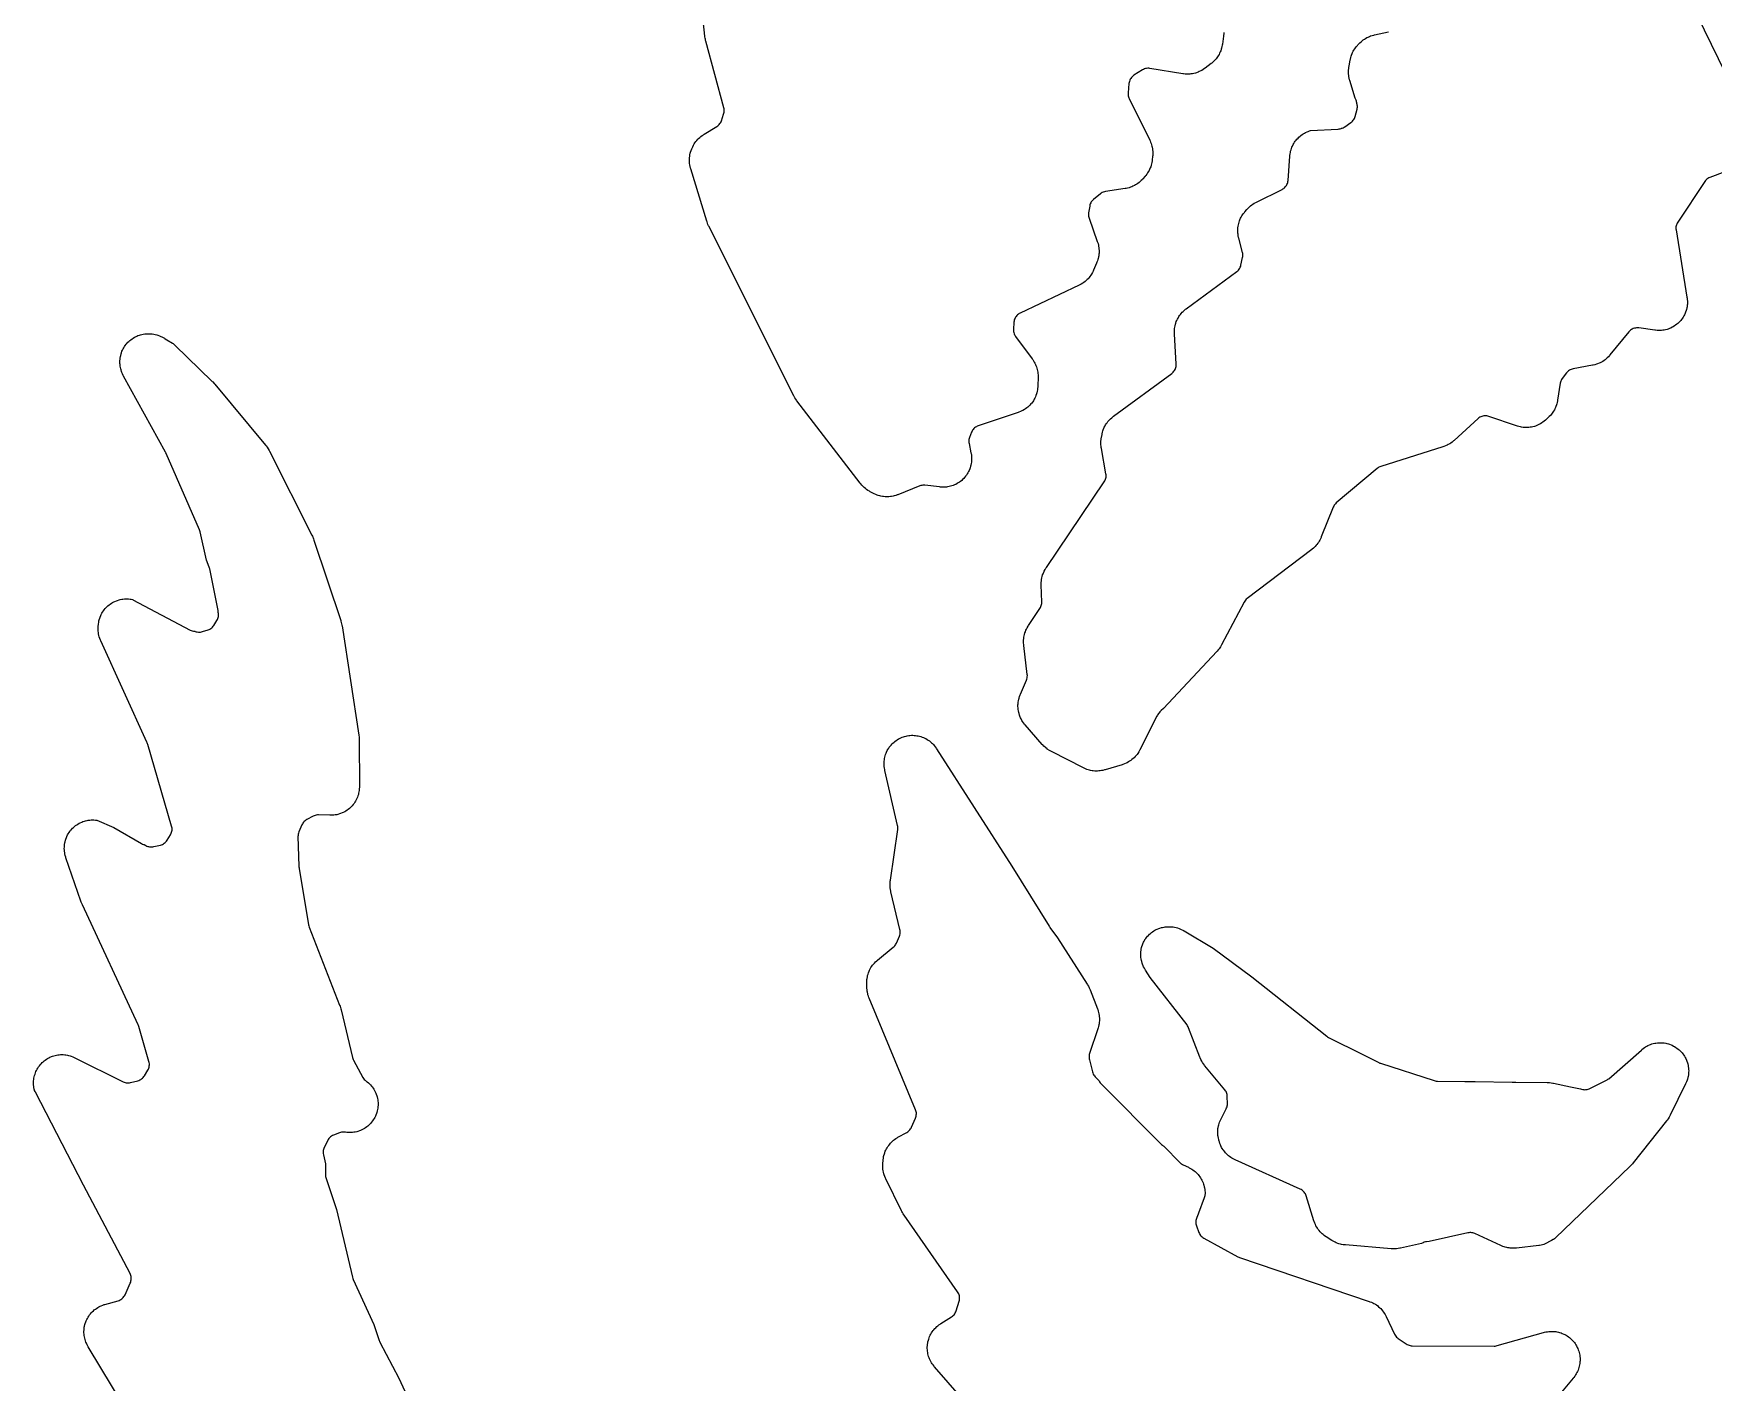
# Model space of a CAD drawing. Header units: millimetres. Extents: x 13 to 182, y 21 to 298.
# Drawn here: x 23.72 to 70.4, y 132.48 to 169.95 of the extents above; entities that cross this region are included whole.
import ezdxf

# ---------------------------------------------------------------- set-up
doc = ezdxf.new("R2010")
doc.units = ezdxf.units.MM
doc.layers.add('CUT', color=7, linetype='CONTINUOUS')

msp = doc.modelspace()

# ---------------------------------------------------------------- linework, layer by layer
at = {"layer": 'CUT'}
for points in [[(56.7903, 169.9799), (56.7885, 169.9382), (56.7848, 169.8967), (56.7824, 169.876), (56.7516, 169.6501), (56.7481, 169.6285), (56.7401, 169.5854), (56.73, 169.5427), (56.7208, 169.5111), (56.7066, 169.4696), (56.6944, 169.4391), (56.6762, 169.3992), (56.6611, 169.37), (56.6391, 169.3321), (56.6213, 169.3045), (56.5957, 169.2689), (56.5752, 169.2431), (56.5462, 169.2102), (56.5234, 169.1866), (56.4914, 169.1566), (56.4579, 169.1282), (56.4409, 169.1144), (56.2776, 168.989), (56.259, 168.9755), (56.2213, 168.9495), (56.1823, 168.9254), (56.1522, 168.9089), (56.1109, 168.8889), (56.0793, 168.8755), (56.0362, 168.8598), (56.0033, 168.8497), (55.9588, 168.8385), (55.9252, 168.8318), (55.8798, 168.8252), (55.8456, 168.822), (55.7997, 168.82), (55.7654, 168.8203), (55.7196, 168.823), (55.6741, 168.828), (55.6513, 168.8311), (54.7406, 168.9789), (54.7098, 168.9823), (54.6788, 168.9825), (54.648, 168.9795), (54.6177, 168.9733), (54.5882, 168.9641), (54.5598, 168.9518), (54.5328, 168.9367), (54.295, 168.7872), (54.2698, 168.7695), (54.2465, 168.7492), (54.2255, 168.7267), (54.2068, 168.7022), (54.1908, 168.6759), (54.1776, 168.648), (54.1673, 168.619), (54.16, 168.589), (54.1558, 168.5585), (54.1339, 168.2987), (54.1328, 168.2716), (54.1342, 168.2445), (54.138, 168.2176), (54.1443, 168.1912), (54.1529, 168.1655), (54.1638, 168.1406), (54.7333, 166.988), (54.7422, 166.9688), (54.7591, 166.93), (54.7742, 166.8904), (54.7841, 166.8603), (54.7955, 166.8195), (54.8025, 166.7886), (54.8099, 166.7469), (54.814, 166.7155), (54.8175, 166.6733), (54.8186, 166.6416), (54.8181, 166.5992), (54.8156, 166.557), (54.8139, 166.5359), (54.8034, 166.4374), (54.8004, 166.4148), (54.7933, 166.3698), (54.784, 166.3253), (54.7753, 166.2923), (54.7614, 166.2489), (54.7494, 166.2169), (54.7313, 166.1751), (54.7161, 166.1446), (54.6939, 166.1048), (54.6757, 166.0759), (54.6495, 166.0387), (54.6215, 166.0028), (54.607, 165.9852), (54.5462, 165.915), (54.531, 165.8983), (54.4997, 165.8657), (54.4669, 165.8346), (54.4411, 165.8126), (54.4053, 165.785), (54.3774, 165.7658), (54.339, 165.7419), (54.3093, 165.7255), (54.2687, 165.7057), (54.2376, 165.6923), (54.1952, 165.6766), (54.1629, 165.6665), (54.1191, 165.6551), (54.0748, 165.646), (54.0526, 165.642), (53.5058, 165.5575), (53.4748, 165.551), (53.4448, 165.5413), (53.4158, 165.5285), (53.3884, 165.5128), (53.3629, 165.4942), (53.1725, 165.3401), (53.1494, 165.3194), (53.1286, 165.2964), (53.1103, 165.2714), (53.0947, 165.2447), (53.0819, 165.2164), (53.0721, 165.1871), (53.0654, 165.1568), (53.0334, 164.9673), (53.0299, 164.9368), (53.0294, 164.9061), (53.0321, 164.8756), (53.038, 164.8455), (53.0468, 164.8161), (53.2777, 164.172), (53.2844, 164.1519), (53.2968, 164.1115), (53.3073, 164.0705), (53.3137, 164.0394), (53.3202, 163.9976), (53.3237, 163.9661), (53.3263, 163.9239), (53.3268, 163.8922), (53.3254, 163.8499), (53.3229, 163.8183), (53.3176, 163.7763), (53.3121, 163.745), (53.3029, 163.7037), (53.2945, 163.6732), (53.2814, 163.6329), (53.2664, 163.5934), (53.2585, 163.5737), (53.1709, 163.3715), (53.1612, 163.3505), (53.1406, 163.3091), (53.118, 163.2687), (53.0995, 163.2393), (53.0728, 163.2015), (53.0513, 163.1742), (53.0209, 163.1393), (52.9968, 163.1144), (52.9629, 163.0828), (52.9363, 163.0605), (52.8994, 163.0326), (52.8707, 163.0131), (52.8311, 162.9891), (52.7903, 162.9672), (52.7696, 162.9568), (51.1339, 162.1839), (51.1082, 162.1702), (51.084, 162.1541), (51.0614, 162.1357), (51.0408, 162.1152), (51.0222, 162.0928), (51.0058, 162.0687), (50.9919, 162.0432), (50.9806, 162.0164), (50.9718, 161.9887), (50.9658, 161.9602), (50.9626, 161.9313), (50.9501, 161.7293), (50.9497, 161.6993), (50.9523, 161.6694), (50.958, 161.6399), (50.9665, 161.6111), (50.9779, 161.5832), (50.992, 161.5567), (51.0087, 161.5317), (51.4691, 160.9125), (51.4815, 160.895), (51.5053, 160.8594), (51.5275, 160.8227), (51.5428, 160.7945), (51.5614, 160.7559), (51.5739, 160.7263), (51.5888, 160.6861), (51.5984, 160.6555), (51.6094, 160.6141), (51.6161, 160.5827), (51.623, 160.5404), (51.6267, 160.5085), (51.6296, 160.4658), (51.6305, 160.423), (51.6304, 160.4015), (51.6237, 160.161), (51.6225, 160.1382), (51.6189, 160.0926), (51.613, 160.0473), (51.6069, 160.0136), (51.5964, 159.9691), (51.5869, 159.9362), (51.572, 159.893), (51.5591, 159.8612), (51.5399, 159.8197), (51.5239, 159.7894), (51.5006, 159.7501), (51.4816, 159.7216), (51.4544, 159.6848), (51.4326, 159.6584), (51.4018, 159.6246), (51.3774, 159.6005), (51.3434, 159.57), (51.3167, 159.5485), (51.2797, 159.5216), (51.251, 159.503), (51.2114, 159.48), (51.181, 159.4643), (51.1393, 159.4455), (51.0968, 159.4288), (51.0753, 159.421), (49.9698, 159.051), (49.9426, 159.0404), (49.9166, 159.0272), (49.8919, 159.0116), (49.8689, 158.9936), (49.8478, 158.9734), (49.8287, 158.9513), (49.8119, 158.9275), (49.7974, 158.9021), (49.7855, 158.8755), (49.728, 158.7281), (49.7189, 158.7007), (49.7124, 158.6726), (49.7086, 158.6439), (49.7076, 158.615), (49.7094, 158.5862), (49.7139, 158.5577), (49.7665, 158.3065), (49.7705, 158.2845), (49.7775, 158.2402), (49.7823, 158.1957), (49.7842, 158.1621), (49.7845, 158.1173), (49.783, 158.0838), (49.7789, 158.0391), (49.7741, 158.0059), (49.7656, 157.9619), (49.7575, 157.9293), (49.7446, 157.8864), (49.7333, 157.8547), (49.7162, 157.8133), (49.7019, 157.783), (49.6807, 157.7434), (49.6634, 157.7147), (49.6384, 157.6774), (49.6184, 157.6505), (49.5898, 157.616), (49.5672, 157.5912), (49.5353, 157.5597), (49.5103, 157.5373), (49.4755, 157.509), (49.4484, 157.4892), (49.4109, 157.4646), (49.3819, 157.4476), (49.3422, 157.4269), (49.3117, 157.4128), (49.2701, 157.3961), (49.2384, 157.3852), (49.1953, 157.3727), (49.1626, 157.365), (49.1186, 157.3569), (49.0853, 157.3524), (49.0406, 157.3487), (49.007, 157.3476), (48.9622, 157.3484), (48.9175, 157.3514), (48.8952, 157.3534), (48.4897, 157.4009), (48.4599, 157.4029), (48.4301, 157.4019), (48.4005, 157.398), (48.3714, 157.3911), (48.3432, 157.3814), (47.7386, 157.1389), (47.7184, 157.1313), (47.6776, 157.1172), (47.6362, 157.1051), (47.6048, 157.0975), (47.5624, 157.0893), (47.5304, 157.0848), (47.4875, 157.0807), (47.4552, 157.0792), (47.412, 157.0793), (47.3798, 157.081), (47.3368, 157.0852), (47.3048, 157.0899), (47.2625, 157.0982), (47.2311, 157.106), (47.1898, 157.1183), (47.1593, 157.129), (47.1193, 157.1453), (47.0802, 157.1634), (47.0608, 157.173), (46.9667, 157.2222), (46.9454, 157.2341), (46.9034, 157.2591), (46.8628, 157.2863), (46.8336, 157.3083), (46.7962, 157.3397), (46.7695, 157.3648), (46.7357, 157.4001), (46.7039, 157.4371), (46.6885, 157.4561), (44.9334, 159.7447), (44.9209, 159.7619), (44.8966, 159.7968), (44.874, 159.833), (44.8531, 159.8701), (44.8431, 159.8889), (42.4842, 164.5932), (42.4761, 164.6102), (42.4606, 164.6445), (42.4466, 164.6794), (42.4341, 164.7148), (42.4282, 164.7327), (41.9819, 166.1884), (41.9756, 166.2108), (41.9643, 166.2558), (41.9554, 166.3013), (41.9504, 166.3357), (41.9462, 166.382), (41.9448, 166.4167), (41.9454, 166.4631), (41.9476, 166.4978), (41.953, 166.5439), (41.9587, 166.5782), (41.9688, 166.6235), (41.9781, 166.6571), (41.9928, 166.7011), (42.0097, 166.7443), (42.0187, 166.7657), (42.0275, 166.785), (42.0373, 166.8053), (42.0579, 166.8454), (42.0805, 166.8844), (42.0988, 166.9127), (42.1252, 166.9492), (42.1463, 166.9756), (42.1762, 167.0093), (42.1999, 167.0334), (42.233, 167.0639), (42.2589, 167.0855), (42.2949, 167.1126), (42.3322, 167.1378), (42.3512, 167.15), (42.7057, 167.3647), (42.7307, 167.3817), (42.754, 167.4011), (42.7751, 167.4227), (42.794, 167.4464), (42.8104, 167.4718), (42.8241, 167.4988), (42.835, 167.527), (42.8953, 167.709), (42.9031, 167.7371), (42.9081, 167.7658), (42.9103, 167.7949), (42.9097, 167.8241), (42.9063, 167.853), (42.9001, 167.8815), (42.3989, 169.7353), (42.3946, 169.7526), (42.3867, 169.7872), (42.3802, 169.8222), (42.375, 169.8573), (42.3728, 169.875), (41.9281, 174.0541)], [(69.5529, 171.2538), (70.9182, 168.4572)], [(70.7106, 166.1073), (70.2978, 165.9515), (70.2692, 165.939), (70.2421, 165.9236), (70.2167, 165.9055), (70.1934, 165.8848), (70.1723, 165.8618), (70.1537, 165.8368), (69.4034, 164.7067), (69.389, 164.6826), (69.3769, 164.6574), (69.3673, 164.6311), (69.3601, 164.604), (69.3555, 164.5763), (69.3534, 164.5484), (69.354, 164.5204), (69.3572, 164.4925), (69.6615, 162.6232), (69.6646, 162.6013), (69.6695, 162.5573), (69.6723, 162.5131), (69.6728, 162.4799), (69.6712, 162.4357), (69.6684, 162.4026), (69.6625, 162.3587), (69.6564, 162.3261), (69.6462, 162.283), (69.637, 162.2512), (69.6226, 162.2093), (69.6103, 162.1785), (69.5919, 162.1382), (69.5766, 162.1088), (69.5543, 162.0705), (69.5362, 162.0427), (69.5102, 162.0069), (69.4895, 161.981), (69.4601, 161.9478), (69.4369, 161.9241), (69.4045, 161.894), (69.3791, 161.8727), (69.3438, 161.8459), (69.3164, 161.8272), (69.2787, 161.804), (69.2496, 161.7881), (69.2098, 161.7687), (69.1792, 161.7557), (69.1377, 161.7404), (69.1061, 161.7304), (69.0632, 161.7192), (69.0307, 161.7124), (68.987, 161.7055), (68.954, 161.702), (68.9098, 161.6994), (68.8767, 161.6991), (68.8324, 161.7009), (68.7883, 161.7048), (68.7663, 161.7073), (68.3211, 161.7694), (68.2905, 161.7721), (68.2598, 161.7716), (68.2294, 161.768), (68.1994, 161.7614), (68.1703, 161.7517), (68.1423, 161.739), (68.1158, 161.7236), (68.091, 161.7055), (68.0682, 161.6851), (68.0475, 161.6623), (67.5221, 161.0206), (67.5073, 161.0034), (67.4769, 160.9699), (67.4449, 160.938), (67.4197, 160.9152), (67.3846, 160.8867), (67.3573, 160.8666), (67.3195, 160.8417), (67.2903, 160.8245), (67.2502, 160.8035), (67.2194, 160.7893), (67.1774, 160.7725), (67.1454, 160.7614), (67.1019, 160.7489), (67.0579, 160.7385), (67.0357, 160.7339), (66.4972, 160.6357), (66.4698, 160.6294), (66.4431, 160.6205), (66.4174, 160.6092), (66.3929, 160.5955), (66.3697, 160.5796), (66.3481, 160.5616), (66.3283, 160.5417), (66.3105, 160.52), (66.1953, 160.3655), (66.179, 160.3413), (66.1651, 160.3156), (66.1538, 160.2887), (66.1452, 160.2609), (66.1393, 160.2323), (66.0668, 159.7665), (66.0631, 159.7457), (66.0546, 159.7042), (66.0442, 159.6632), (66.0349, 159.6329), (66.0207, 159.5931), (66.0087, 159.5637), (65.9908, 159.5254), (65.976, 159.4973), (65.9546, 159.4608), (65.9373, 159.4343), (65.9126, 159.4), (65.8928, 159.3752), (65.865, 159.3433), (65.8356, 159.3128), (65.8206, 159.2979), (65.7443, 159.2258), (65.7278, 159.2108), (65.6939, 159.1818), (65.6586, 159.1546), (65.6313, 159.1354), (65.5935, 159.1118), (65.5643, 159.0955), (65.5244, 159.0757), (65.4937, 159.0623), (65.452, 159.0466), (65.4202, 159.0363), (65.3772, 159.0248), (65.3445, 159.0177), (65.3005, 159.0105), (65.2673, 159.0067), (65.2228, 159.0039), (65.1894, 159.0034), (65.1448, 159.005), (65.1116, 159.0078), (65.0674, 159.0138), (65.0345, 159.0199), (64.9912, 159.0303), (64.9484, 159.0427), (64.9271, 159.0495), (64.1583, 159.3153), (64.1302, 159.3235), (64.1015, 159.3289), (64.0724, 159.3315), (64.0431, 159.3313), (64.0141, 159.3282), (63.9854, 159.3223), (63.9575, 159.3136), (63.9306, 159.3023), (63.9048, 159.2884), (63.8806, 159.272), (63.8581, 159.2534), (63.1953, 158.649), (63.1768, 158.633), (63.139, 158.6021), (63.0995, 158.5733), (63.0688, 158.5533), (63.0264, 158.529), (62.9937, 158.5125), (62.949, 158.4928), (62.9032, 158.4757), (62.8801, 158.4677), (61.1582, 157.9265), (61.1303, 157.9162), (61.1035, 157.9032), (61.0782, 157.8876), (61.0546, 157.8695), (59.9176, 156.9098), (59.8962, 156.8898), (59.8768, 156.8679), (59.8597, 156.8441), (59.8449, 156.8188), (59.8327, 156.7922), (59.5013, 155.9656), (59.4933, 155.947), (59.4766, 155.9101), (59.4582, 155.8741), (59.4432, 155.8477), (59.4217, 155.8134), (59.4044, 155.7885), (59.3799, 155.7563), (59.3604, 155.733), (59.3331, 155.7032), (59.3116, 155.6817), (59.2817, 155.6545), (59.2506, 155.6286), (59.2348, 155.616), (57.4428, 154.2552), (57.4179, 154.2341), (57.3955, 154.2104), (57.3758, 154.1844), (57.359, 154.1564), (56.7307, 152.9675), (56.721, 152.95), (56.7007, 152.9155), (56.6789, 152.8818), (56.6614, 152.8574), (56.6367, 152.8258), (56.6106, 152.7954), (56.5972, 152.7805), (55.1189, 151.2048), (55.0522, 151.1438), (55.033, 151.1246), (55.0156, 151.1037), (55.0001, 151.0813), (54.9958, 151.0735), (54.9808, 151.0575), (54.9622, 151.0357), (54.9458, 151.0123), (54.9317, 150.9873), (54.4611, 150.0539), (54.4502, 150.0337), (54.4276, 149.9941), (54.403, 149.9555), (54.3832, 149.9277), (54.3548, 149.8919), (54.3322, 149.8662), (54.3003, 149.8334), (54.2752, 149.8101), (54.2402, 149.7808), (54.2129, 149.7602), (54.1751, 149.7345), (54.1458, 149.7168), (54.1056, 149.6951), (54.0746, 149.6804), (54.0324, 149.6629), (53.9894, 149.6476), (53.9677, 149.6405), (53.4944, 149.4988), (53.4737, 149.4931), (53.4322, 149.4828), (53.3902, 149.4745), (53.3585, 149.4698), (53.3159, 149.4655), (53.2838, 149.4638), (53.241, 149.4635), (53.209, 149.4649), (53.1663, 149.4687), (53.1345, 149.4731), (53.0925, 149.481), (53.0612, 149.4884), (53.0201, 149.5002), (52.9897, 149.5106), (52.9499, 149.5263), (52.9109, 149.5438), (52.8916, 149.5531), (52.0029, 150.0052), (51.9839, 150.0155), (51.9495, 150.0351), (51.888, 150.0755), (51.8835, 150.0787), (51.8495, 150.1052), (51.825, 150.1263), (51.7937, 150.156), (51.7638, 150.1872), (51.7492, 150.2031), (51.2725, 150.7508), (51.2578, 150.7686), (51.2295, 150.8047), (51.203, 150.8422), (51.1847, 150.8713), (51.1622, 150.9114), (51.1469, 150.9422), (51.1286, 150.9844), (51.1165, 151.0166), (51.1026, 151.0604), (51.0938, 151.0937), (51.0845, 151.1387), (51.0792, 151.1727), (51.0744, 151.2184), (51.0726, 151.2527), (51.0726, 151.2987), (51.0743, 151.333), (51.0789, 151.3788), (51.0842, 151.4128), (51.0934, 151.4578), (51.1021, 151.4911), (51.1159, 151.5349), (51.1319, 151.5779), (51.1405, 151.5993), (51.3092, 151.9901), (51.3202, 152.0197), (51.328, 152.0503), (51.3326, 152.0816), (51.3338, 152.1132), (51.3317, 152.1447), (51.2348, 152.9518), (51.2327, 152.9745), (51.2296, 153.0198), (51.2287, 153.0653), (51.2298, 153.0993), (51.2336, 153.1447), (51.2381, 153.1784), (51.2464, 153.2231), (51.2544, 153.2563), (51.2671, 153.2999), (51.2784, 153.3321), (51.2955, 153.3742), (51.3099, 153.4051), (51.3312, 153.4453), (51.3545, 153.4843), (51.3666, 153.5035), (51.6831, 153.9777), (51.6988, 154.0042), (51.7118, 154.0321), (51.7218, 154.0613), (51.7288, 154.0913), (51.7327, 154.1218), (51.7334, 154.1526), (51.72, 154.6332), (51.72, 154.6566), (51.7211, 154.7032), (51.7246, 154.7497), (51.7291, 154.7844), (51.7374, 154.8303), (51.7454, 154.8643), (51.7585, 154.9091), (51.77, 154.9421), (51.7876, 154.9853), (51.8024, 155.017), (51.8244, 155.0581), (51.8485, 155.098), (51.8611, 155.1177), (53.4693, 157.4958), (53.4843, 157.5204), (53.4969, 157.5464), (53.5069, 157.5734), (53.5142, 157.6013), (53.5189, 157.6298), (53.5208, 157.6585), (53.5199, 157.6874), (53.5162, 157.716), (53.3909, 158.4262), (53.3878, 158.4462), (53.3826, 158.4863), (53.3792, 158.5267), (53.378, 158.557), (53.3782, 158.5975), (53.3797, 158.6278), (53.3836, 158.6681), (53.3892, 158.7081), (53.3925, 158.7281), (53.4081, 158.8113), (53.4125, 158.832), (53.4222, 158.8731), (53.4339, 158.9138), (53.4441, 158.9438), (53.4595, 158.9832), (53.4724, 159.0121), (53.4915, 159.0498), (53.5071, 159.0774), (53.5296, 159.1132), (53.5477, 159.1392), (53.5735, 159.1728), (53.594, 159.1969), (53.6228, 159.2279), (53.6454, 159.25), (53.677, 159.2782), (53.7099, 159.3047), (53.7267, 159.3177), (55.3448, 160.5053), (55.3679, 160.5241), (55.389, 160.5451), (55.4079, 160.568), (55.4245, 160.5928), (55.4385, 160.619), (55.4499, 160.6465), (55.4585, 160.6751), (55.4642, 160.7043), (55.467, 160.7339), (55.4668, 160.7637), (55.4202, 161.6065), (55.4196, 161.6288), (55.4193, 161.6734), (55.4213, 161.7179), (55.4244, 161.7511), (55.4307, 161.7952), (55.4371, 161.828), (55.4478, 161.8713), (55.4574, 161.9032), (55.4723, 161.9452), (55.485, 161.9761), (55.504, 162.0164), (55.5197, 162.0459), (55.5426, 162.0841), (55.5612, 162.1119), (55.5877, 162.1477), (55.6089, 162.1735), (55.6389, 162.2065), (55.6626, 162.23), (55.6957, 162.2599), (55.7302, 162.288), (55.7478, 162.3017), (57.1545, 163.3382), (57.1783, 163.3577), (57.2, 163.3795), (57.2193, 163.4034), (57.2361, 163.4292), (57.2501, 163.4565), (57.2613, 163.4852), (57.2695, 163.5148), (57.3158, 163.7241), (57.3207, 163.7522), (57.3228, 163.7805), (57.3223, 163.809), (57.319, 163.8372), (57.3131, 163.8651), (57.2084, 164.2648), (57.2034, 164.286), (57.1945, 164.3285), (57.1876, 164.3714), (57.1839, 164.4038), (57.1812, 164.4471), (57.1807, 164.4797), (57.1822, 164.5231), (57.1849, 164.5556), (57.1905, 164.5987), (57.1963, 164.6307), (57.2061, 164.6731), (57.2149, 164.7044), (57.2288, 164.7456), (57.2406, 164.7759), (57.2583, 164.8156), (57.273, 164.8447), (57.2945, 164.8825), (57.312, 164.91), (57.337, 164.9455), (57.3637, 164.9798), (57.3775, 164.9966), (57.4326, 165.0607), (57.4478, 165.0775), (57.479, 165.1103), (57.5118, 165.1414), (57.5375, 165.1635), (57.5732, 165.1912), (57.601, 165.2106), (57.6394, 165.2346), (57.6789, 165.2566), (57.6989, 165.2672), (58.4105, 165.6181), (58.4353, 165.6318), (58.4586, 165.6477), (58.4804, 165.6658), (58.5004, 165.6859), (58.5183, 165.7078), (58.5342, 165.7312), (58.5477, 165.7561), (58.5588, 165.7821), (58.5675, 165.809), (58.5736, 165.8367), (58.577, 165.8648), (58.6275, 166.5403), (58.6296, 166.5619), (58.635, 166.6051), (58.6424, 166.648), (58.6495, 166.6798), (58.661, 166.7218), (58.6712, 166.7528), (58.6867, 166.7935), (58.6998, 166.8233), (58.7192, 166.8623), (58.7351, 166.8907), (58.7582, 166.9277), (58.7768, 166.9544), (58.8033, 166.989), (58.8244, 167.0138), (58.8541, 167.0456), (58.8775, 167.0683), (58.9102, 167.0971), (58.9357, 167.1174), (58.971, 167.1429), (58.9983, 167.1607), (59.0359, 167.1826), (59.0649, 167.1977), (59.1044, 167.2159), (59.1346, 167.2281), (59.1757, 167.2424), (59.2034, 167.2505), (59.9653, 167.2941), (59.9963, 167.2975), (60.0268, 167.3041), (60.0564, 167.3138), (60.0642, 167.3173), (60.0818, 167.3224), (60.1082, 167.3328), (60.1334, 167.3456), (60.1574, 167.3607), (60.3231, 167.4767), (60.3468, 167.4952), (60.3686, 167.516), (60.3882, 167.5388), (60.4054, 167.5635), (60.4201, 167.5898), (60.432, 167.6175), (60.4411, 167.6461), (60.4931, 167.8438), (60.4989, 167.8709), (60.5022, 167.8985), (60.5029, 167.9262), (60.5011, 167.9539), (60.4967, 167.9812), (60.4898, 168.0081), (60.4843, 168.0259), (60.4812, 168.0473), (60.4749, 168.0738), (60.4662, 168.0995), (60.4447, 168.1549), (60.2944, 168.645), (60.2885, 168.6658), (60.2778, 168.7076), (60.2692, 168.7499), (60.2642, 168.7819), (60.2597, 168.8248), (60.2578, 168.8571), (60.2574, 168.9003), (60.2586, 168.9326), (60.2624, 168.9756), (60.2681, 169.0184), (60.2715, 169.0397), (60.3037, 169.2141), (60.3082, 169.2354), (60.3181, 169.2779), (60.3301, 169.3198), (60.3407, 169.3507), (60.3567, 169.3913), (60.3701, 169.421), (60.39, 169.4598), (60.4063, 169.4882), (60.4298, 169.5249), (60.4488, 169.5515), (60.4757, 169.5857), (60.5043, 169.6186), (60.519, 169.6348), (60.5565, 169.6739), (60.5724, 169.6897), (60.605, 169.7204), (60.639, 169.7495), (60.6656, 169.77), (60.7023, 169.7956), (60.7308, 169.8133), (60.7699, 169.8351), (60.8, 169.8499), (60.8411, 169.8677), (60.8725, 169.8795), (60.9152, 169.8931), (60.9584, 169.9046), (60.9802, 169.9098), (61.3638, 169.9913)], [(27.9408, 128.9936), (25.24, 133.4727), (25.2293, 133.4916), (25.2086, 133.5299), (25.1899, 133.5691), (25.1773, 133.5991), (25.1624, 133.64), (25.1527, 133.6711), (25.1419, 133.7132), (25.1353, 133.7451), (25.1285, 133.7881), (25.125, 133.8205), (25.1225, 133.8639), (25.1221, 133.8965), (25.1237, 133.9399), (25.1265, 133.9724), (25.1324, 134.0155), (25.1383, 134.0475), (25.1482, 134.0899), (25.1572, 134.1212), (25.1712, 134.1624), (25.1832, 134.1927), (25.2011, 134.2323), (25.2159, 134.2613), (25.2376, 134.299), (25.2551, 134.3265), (25.2803, 134.3619), (25.3005, 134.3875), (25.329, 134.4204), (25.3515, 134.444), (25.383, 134.4739), (25.4077, 134.4952), (25.442, 134.5219), (25.4686, 134.5407), (25.5053, 134.564), (25.5336, 134.5802), (25.5724, 134.5999), (25.6021, 134.6132), (25.6426, 134.629), (25.6838, 134.6429), (25.7046, 134.6493), (26.0711, 134.7531), (26.0986, 134.7624), (26.125, 134.7742), (26.1502, 134.7885), (26.1739, 134.8052), (26.1958, 134.8241), (26.2159, 134.8451), (26.2338, 134.8678), (26.2494, 134.8922), (26.2626, 134.918), (26.4097, 135.2426), (26.4208, 135.2708), (26.429, 135.3), (26.4342, 135.3298), (26.4363, 135.36), (26.4354, 135.3903), (26.4315, 135.4203), (26.4246, 135.4498), (26.4147, 135.4785), (26.402, 135.5059), (25.1132, 137.9587), (23.7726, 140.5472), (23.7628, 140.5672), (23.7501, 140.5951), (23.7495, 140.5972), (23.7417, 140.6288), (23.7333, 140.6715), (23.7286, 140.7038), (23.7244, 140.7471), (23.7228, 140.7797), (23.7228, 140.8232), (23.7244, 140.8557), (23.7286, 140.899), (23.7333, 140.9313), (23.7417, 140.974), (23.7495, 141.0057), (23.762, 141.0474), (23.7728, 141.0781), (23.7892, 141.1184), (23.803, 141.148), (23.8232, 141.1865), (23.8398, 141.2146), (23.8636, 141.251), (23.8828, 141.2773), (23.9101, 141.3112), (23.9317, 141.3356), (23.9622, 141.3667), (23.986, 141.3889), (24.0193, 141.417), (24.0453, 141.4367), (24.0811, 141.4614), (24.1088, 141.4786), (24.1469, 141.4997), (24.1761, 141.5141), (24.216, 141.5314), (24.2465, 141.543), (24.2879, 141.5564), (24.3194, 141.5649), (24.3619, 141.5742), (24.3941, 141.5796), (24.4373, 141.5848), (24.4698, 141.5871), (24.5133, 141.5881), (24.5459, 141.5873), (24.5893, 141.584), (24.6216, 141.5801), (24.6645, 141.5727), (24.6963, 141.5656), (24.7383, 141.554), (24.7693, 141.5439), (24.81, 141.5284), (24.8498, 141.5109), (24.8695, 141.5017), (26.2117, 140.8346), (26.2396, 140.8225), (26.2685, 140.8132), (26.2983, 140.807), (26.3285, 140.8037), (26.3589, 140.8036), (26.3892, 140.8065), (26.419, 140.8125), (26.6186, 140.8631), (26.6467, 140.8717), (26.6738, 140.883), (26.6997, 140.8969), (26.724, 140.9133), (26.7467, 140.932), (26.7674, 140.9528), (26.786, 140.9755), (26.8023, 140.9999), (26.8971, 141.1584), (26.9115, 141.1855), (26.923, 141.2139), (26.9316, 141.2434), (26.9371, 141.2735), (26.9395, 141.3041), (26.9388, 141.3348), (26.935, 141.3652), (26.928, 141.3951), (26.6481, 142.3711), (26.6407, 142.3934), (26.6316, 142.4151), (25.078, 145.7478), (25.0687, 145.7693), (25.0467, 145.8238), (25.0384, 145.8458), (24.6223, 147.0539), (24.6156, 147.0751), (24.6032, 147.1176), (24.593, 147.1608), (24.5869, 147.1934), (24.581, 147.2374), (24.5781, 147.2705), (24.5765, 147.3148), (24.577, 147.348), (24.5798, 147.3923), (24.5835, 147.4253), (24.5906, 147.469), (24.5975, 147.5015), (24.6089, 147.5444), (24.619, 147.576), (24.6346, 147.6175), (24.6478, 147.648), (24.6673, 147.6878), (24.6834, 147.7169), (24.7068, 147.7546), (24.7257, 147.7819), (24.7527, 147.8171), (24.7742, 147.8424), (24.8045, 147.8748), (24.8284, 147.8978), (24.8617, 147.9271), (24.8878, 147.9477), (24.9239, 147.9735), (24.9518, 147.9914), (24.9902, 148.0136), (25.0198, 148.0287), (25.0602, 148.0469), (25.0911, 148.0591), (25.1332, 148.0732), (25.1651, 148.0823), (25.2083, 148.0922), (25.241, 148.0981), (25.285, 148.1037), (25.3181, 148.1063), (25.3624, 148.1076), (25.3957, 148.1069), (25.4399, 148.1039), (25.4834, 148.0987), (25.9563, 147.8928), (26.7205, 147.4503), (26.7467, 147.4368), (26.7741, 147.426), (26.7981, 147.4191), (26.8409, 147.3946), (26.8662, 147.3817), (26.8925, 147.3713), (26.9197, 147.3634), (26.9476, 147.3581), (26.9758, 147.3555), (27.0041, 147.3555), (27.0323, 147.3582), (27.0602, 147.3635), (27.2475, 147.4088), (27.2753, 147.417), (27.3021, 147.4278), (27.3278, 147.4411), (27.3521, 147.4568), (27.3747, 147.4748), (27.3956, 147.4949), (27.4143, 147.5169), (27.4309, 147.5406), (27.5241, 147.6886), (27.5379, 147.7131), (27.5495, 147.7388), (27.5585, 147.7655), (27.565, 147.7929), (27.5689, 147.8209), (27.5702, 147.849), (27.5688, 147.8772), (27.5648, 147.9051), (27.5582, 147.9325), (26.8968, 150.1988), (26.89, 150.2193), (26.8797, 150.2469), (26.8715, 150.2668), (25.5902, 153.0793), (25.581, 153.1012), (25.5636, 153.1454), (25.5486, 153.1905), (25.5391, 153.2248), (25.5289, 153.2711), (25.5231, 153.3062), (25.5179, 153.3535), (25.5158, 153.389), (25.5156, 153.4365), (25.5179, 153.4839), (25.5196, 153.5076), (25.5215, 153.5262), (25.5242, 153.548), (25.5308, 153.5915), (25.5395, 153.6346), (25.5475, 153.6666), (25.5604, 153.7086), (25.5715, 153.7396), (25.5884, 153.7803), (25.6025, 153.81), (25.6233, 153.8488), (25.6403, 153.877), (25.6647, 153.9136), (25.6844, 153.9401), (25.7123, 153.974), (25.7344, 153.9985), (25.7655, 154.0296), (25.7899, 154.0517), (25.8239, 154.0796), (25.8503, 154.0993), (25.8869, 154.1237), (25.9151, 154.1407), (25.9539, 154.1615), (25.9837, 154.1756), (26.0243, 154.1925), (26.0553, 154.2037), (26.0973, 154.2165), (26.1293, 154.2246), (26.1724, 154.2333), (26.205, 154.2382), (26.2487, 154.2427), (26.2816, 154.2444), (26.3256, 154.2445), (26.3585, 154.243), (26.4023, 154.2388), (26.4349, 154.2341), (26.4764, 154.226), (26.4818, 154.2234), (28.0742, 153.3807), (28.1027, 153.3675), (28.1323, 153.3574), (28.1629, 153.3504), (28.194, 153.3466), (28.2062, 153.3464), (28.2142, 153.3427), (28.2424, 153.3328), (28.2715, 153.3258), (28.301, 153.3217), (28.3309, 153.3206), (28.3607, 153.3224), (28.3902, 153.3273), (28.4191, 153.335), (28.5686, 153.3831), (28.5966, 153.3936), (28.6235, 153.407), (28.6488, 153.4229), (28.6725, 153.4413), (28.6942, 153.4619), (28.7137, 153.4847), (28.7309, 153.5092), (28.816, 153.6449), (28.8304, 153.6704), (28.8421, 153.6972), (28.8512, 153.7251), (28.8576, 153.7537), (28.8611, 153.7828), (28.8618, 153.812), (28.8596, 153.8413), (28.8546, 153.8701), (28.8511, 153.8857), (28.8508, 153.8926), (28.8464, 153.9224), (28.6153, 155.0787), (28.6096, 155.1021), (28.6021, 155.1249), (28.5278, 155.3238), (28.3518, 156.1069), (28.3442, 156.1345), (28.334, 156.1613), (27.4073, 158.2801), (27.4015, 158.2925), (27.3932, 158.3094), (27.3868, 158.3216), (26.2224, 160.434), (26.2125, 160.4532), (26.1935, 160.492), (26.1763, 160.5316), (26.165, 160.5619), (26.1517, 160.603), (26.1433, 160.6343), (26.134, 160.6765), (26.1286, 160.7084), (26.1235, 160.7513), (26.1212, 160.7836), (26.1202, 160.8267), (26.1209, 160.8591), (26.1241, 160.9022), (26.128, 160.9343), (26.1352, 160.9769), (26.1422, 161.0085), (26.1535, 161.0502), (26.1634, 161.081), (26.1787, 161.1214), (26.1915, 161.1511), (26.2106, 161.1899), (26.2262, 161.2182), (26.2489, 161.255), (26.2672, 161.2817), (26.2933, 161.3161), (26.3141, 161.3409), (26.3434, 161.3726), (26.3664, 161.3954), (26.3986, 161.4242), (26.4237, 161.4446), (26.4585, 161.4701), (26.4855, 161.488), (26.5226, 161.5102), (26.5512, 161.5254), (26.5902, 161.5438), (26.6201, 161.5563), (26.6607, 161.5709), (26.6917, 161.5804), (26.7335, 161.5911), (26.7682, 161.5982), (26.8128, 161.605), (26.8524, 161.609), (26.8993, 161.6113), (26.9345, 161.6112), (26.9814, 161.6086), (27.0164, 161.6048), (27.0627, 161.5974), (27.0971, 161.59), (27.1425, 161.5777), (27.1759, 161.5667), (27.2197, 161.5498), (27.2625, 161.5307), (27.2837, 161.5205), (27.3559, 161.4836), (27.3632, 161.4792), (27.3774, 161.4708), (27.4291, 161.44), (27.585, 161.3473), (27.6006, 161.3349), (27.634, 161.3056), (27.6504, 161.2905), (28.6849, 160.2872), (28.7016, 160.2702), (28.7421, 160.2266), (28.7578, 160.2087), (30.1676, 158.5175), (30.1835, 158.4973), (30.2141, 158.456), (30.2423, 158.413), (30.268, 158.3685), (30.2802, 158.3459), (31.4544, 156.0127), (31.4679, 155.9833), (31.4989, 155.9087), (31.5103, 155.8784), (32.256, 153.6457), (32.2617, 153.6276), (32.2722, 153.5911), (32.2811, 153.5542), (32.2885, 153.5169), (32.2918, 153.4982), (32.7613, 150.4634), (32.7636, 150.4465), (32.7675, 150.4128), (32.7702, 150.379), (32.7715, 150.345), (32.7719, 150.3281), (32.7751, 149.0359), (32.7746, 149.0134), (32.7725, 148.9686), (32.7681, 148.9239), (32.7632, 148.8906), (32.7544, 148.8465), (32.7462, 148.8139), (32.733, 148.7709), (32.7215, 148.7392), (32.7042, 148.6978), (32.6896, 148.6675), (32.6682, 148.628), (32.6507, 148.5992), (32.6254, 148.562), (32.6051, 148.5352), (32.5763, 148.5007), (32.5534, 148.476), (32.5213, 148.4446), (32.4961, 148.4223), (32.4609, 148.3943), (32.4336, 148.3746), (32.3959, 148.3502), (32.3668, 148.3333), (32.3268, 148.3128), (32.2961, 148.299), (32.2543, 148.2825), (32.2224, 148.2718), (32.1791, 148.2596), (32.1463, 148.2521), (32.102, 148.2443), (32.0686, 148.2402), (32.0238, 148.2368), (31.9789, 148.2357), (31.9565, 148.2357), (31.6381, 148.2438), (31.6073, 148.243), (31.5767, 148.239), (31.5466, 148.2319), (31.5175, 148.2218), (31.4896, 148.2087), (31.3125, 148.1145), (31.2877, 148.0998), (31.2644, 148.0827), (31.2429, 148.0634), (31.2233, 148.0422), (31.2059, 148.0192), (31.1907, 147.9946), (31.178, 147.9687), (31.0931, 147.7721), (31.0818, 147.7412), (31.0738, 147.7093), (31.0695, 147.6768), (31.0687, 147.6439), (31.0937, 146.8241), (31.095, 146.8039), (31.0977, 146.7763), (31.1004, 146.7562), (31.362, 145.1915), (31.3687, 145.1613), (31.3784, 145.1319), (32.2266, 142.9599), (32.2367, 142.931), (32.2597, 142.858), (32.2678, 142.8285), (32.5863, 141.505), (32.5935, 141.4799), (32.6029, 141.4554), (32.6143, 141.4319), (32.875, 140.9523), (32.8917, 140.9251), (32.9112, 140.8998), (32.9332, 140.8768), (32.9576, 140.8562), (32.9729, 140.8446), (32.9903, 140.8308), (33.0244, 140.8022), (33.0571, 140.772), (33.0804, 140.7482), (33.1099, 140.715), (33.1307, 140.689), (33.1568, 140.6529), (33.175, 140.625), (33.1974, 140.5866), (33.2127, 140.557), (33.2312, 140.5165), (33.2435, 140.4856), (33.2579, 140.4435), (33.2671, 140.4115), (33.2773, 140.3682), (33.2833, 140.3354), (33.2892, 140.2913), (33.2919, 140.2581), (33.2934, 140.2137), (33.2929, 140.1804), (33.2899, 140.136), (33.2861, 140.1029), (33.2788, 140.059), (33.2717, 140.0265), (33.2601, 139.9835), (33.2499, 139.9518), (33.2341, 139.9102), (33.2208, 139.8797), (33.201, 139.8399), (33.1847, 139.8108), (33.161, 139.7731), (33.142, 139.7458), (33.1147, 139.7107), (33.093, 139.6854), (33.0625, 139.6531), (33.0384, 139.63), (33.0048, 139.6009), (32.9785, 139.5804), (32.9422, 139.5547), (32.9141, 139.5369), (32.8754, 139.5149), (32.8456, 139.4999), (32.805, 139.4819), (32.7739, 139.4699), (32.7316, 139.456), (32.6995, 139.4472), (32.6561, 139.4375), (32.6233, 139.4319), (32.5791, 139.4265), (32.5459, 139.4241), (32.5014, 139.4232), (32.4681, 139.4241), (32.4238, 139.4276), (32.3907, 139.4318), (32.3846, 139.4328), (32.3573, 139.4364), (32.3298, 139.4375), (32.3023, 139.436), (32.2751, 139.432), (32.2483, 139.4256), (32.2223, 139.4167), (32.0535, 139.3503), (32.025, 139.3374), (31.9979, 139.3215), (31.9727, 139.3029), (31.9496, 139.2817), (31.9288, 139.2583), (31.9106, 139.2328), (31.8951, 139.2056), (31.7979, 139.0117), (31.7859, 138.9844), (31.7766, 138.956), (31.7702, 138.9268), (31.7667, 138.8972), (31.7662, 138.8673), (31.7687, 138.8375), (31.7741, 138.8082), (31.8334, 138.5577), (31.829, 138.2719), (31.8303, 138.2387), (31.8353, 138.206), (31.8438, 138.174), (32.1355, 137.2818), (32.5803, 135.4026), (32.5887, 135.3738), (32.5999, 135.346), (33.1773, 134.0952), (33.323, 133.6497), (33.3317, 133.6263), (33.3423, 133.6038), (33.8678, 132.5994), (34.6374, 130.9323)], [(50.7831, 130.5881), (48.754, 132.9181), (48.7402, 132.9347), (48.7135, 132.9685), (48.6884, 133.0036), (48.6709, 133.0308), (48.6493, 133.0682), (48.6344, 133.0969), (48.6165, 133.1361), (48.6045, 133.1662), (48.5904, 133.2069), (48.5813, 133.238), (48.5712, 133.2799), (48.5651, 133.3117), (48.5591, 133.3544), (48.5561, 133.3866), (48.5541, 133.4297), (48.5542, 133.462), (48.5564, 133.5051), (48.5596, 133.5373), (48.566, 133.58), (48.5722, 133.6117), (48.5826, 133.6536), (48.5919, 133.6846), (48.6062, 133.7253), (48.6184, 133.7552), (48.6366, 133.7944), (48.6516, 133.823), (48.6735, 133.8602), (48.6912, 133.8873), (48.7165, 133.9222), (48.7367, 133.9475), (48.7652, 133.9798), (48.7878, 134.003), (48.8193, 134.0325), (48.8439, 134.0534), (48.8781, 134.0797), (48.9135, 134.1044), (48.9315, 134.1163), (49.2284, 134.3025), (49.2536, 134.3201), (49.2767, 134.3402), (49.2978, 134.3625), (49.3164, 134.3869), (49.3324, 134.413), (49.3457, 134.4406), (49.3561, 134.4695), (49.4377, 134.7383), (49.445, 134.7676), (49.4494, 134.7974), (49.4507, 134.8275), (49.4489, 134.8577), (49.4442, 134.8875), (49.4365, 134.9166), (49.4259, 134.9449), (49.4125, 134.9719), (49.3965, 134.9974), (47.9082, 137.124), (47.8985, 137.1385), (47.8796, 137.1679), (47.8618, 137.198), (47.8452, 137.2288), (47.8373, 137.2444), (47.4015, 138.1347), (47.3916, 138.1564), (47.3728, 138.2004), (47.3565, 138.2454), (47.3461, 138.2797), (47.3346, 138.3261), (47.3278, 138.3613), (47.3213, 138.4087), (47.3184, 138.4444), (47.317, 138.4922), (47.3181, 138.54), (47.3193, 138.5639), (47.3256, 138.6461), (47.3279, 138.6682), (47.3334, 138.7122), (47.3412, 138.7559), (47.3486, 138.7883), (47.3606, 138.8311), (47.3712, 138.8626), (47.3873, 138.9039), (47.401, 138.9343), (47.4211, 138.9738), (47.4377, 139.0026), (47.4616, 139.04), (47.4809, 139.0671), (47.5085, 139.1019), (47.5304, 139.1269), (47.5612, 139.1589), (47.5854, 139.1816), (47.6192, 139.2104), (47.6456, 139.2306), (47.6821, 139.2559), (47.7198, 139.2793), (47.7389, 139.2906), (47.9872, 139.4286), (48.0111, 139.4433), (48.0336, 139.4603), (48.0543, 139.4793), (48.0731, 139.5001), (48.09, 139.5226), (48.1046, 139.5466), (48.117, 139.5718), (48.2259, 139.8241), (48.2365, 139.8523), (48.2441, 139.8814), (48.2488, 139.9111), (48.2505, 139.9411), (48.2492, 139.9712), (48.2449, 140.0009), (48.2376, 140.0301), (48.2275, 140.0584), (46.9394, 143.1519), (46.932, 143.1709), (46.918, 143.2093), (46.9058, 143.2483), (46.8979, 143.2779), (46.8893, 143.3179), (46.8842, 143.3481), (46.8792, 143.3886), (46.8761, 143.4294), (46.875, 143.4498), (46.8717, 143.5551), (46.8716, 143.578), (46.8725, 143.6238), (46.8758, 143.6695), (46.8799, 143.7035), (46.8878, 143.7487), (46.8954, 143.7821), (46.9078, 143.8262), (46.9188, 143.8587), (46.9356, 143.9013), (46.9499, 143.9326), (46.9709, 143.9732), (46.9883, 144.0028), (47.0134, 144.0412), (47.0336, 144.0689), (47.0625, 144.1044), (47.0855, 144.1299), (47.1178, 144.1624), (47.1517, 144.1931), (47.1691, 144.2081), (47.6097, 144.5681), (47.6313, 144.5876), (47.6509, 144.609), (47.6684, 144.6323), (47.6835, 144.6572), (47.6961, 144.6834), (47.7792, 144.8796), (47.79, 144.9095), (47.7976, 144.9404), (47.8019, 144.972), (47.8029, 145.0038), (47.8004, 145.0355), (47.7946, 145.0668), (47.5436, 146.1103), (47.5391, 146.1312), (47.5311, 146.1732), (47.5251, 146.2155), (47.5221, 146.2474), (47.5202, 146.2901), (47.5202, 146.3221), (47.5223, 146.3648), (47.5264, 146.4073), (47.529, 146.4285), (47.7335, 147.8378), (47.7362, 147.8654), (47.7364, 147.8931), (47.7339, 147.9207), (47.729, 147.948), (47.3763, 149.4824), (47.372, 149.5037), (47.3643, 149.5464), (47.3587, 149.5894), (47.3561, 149.6218), (47.3547, 149.6652), (47.3551, 149.6977), (47.3579, 149.741), (47.3615, 149.7733), (47.3684, 149.8161), (47.3752, 149.8479), (47.3862, 149.8899), (47.3959, 149.9209), (47.4109, 149.9616), (47.4236, 149.9915), (47.4425, 150.0306), (47.458, 150.0592), (47.4805, 150.0963), (47.4987, 150.1232), (47.5247, 150.158), (47.5454, 150.183), (47.5747, 150.2151), (47.5977, 150.238), (47.6299, 150.2671), (47.655, 150.2878), (47.6898, 150.3136), (47.7168, 150.3317), (47.754, 150.3541), (47.7826, 150.3696), (47.8218, 150.3883), (47.8517, 150.4009), (47.8925, 150.4157), (47.9236, 150.4254), (47.9656, 150.4362), (47.9974, 150.4428), (48.0403, 150.4496), (48.0726, 150.4531), (48.1159, 150.4557), (48.1484, 150.4561), (48.1918, 150.4545), (48.2241, 150.4518), (48.2672, 150.446), (48.2991, 150.4402), (48.3414, 150.4303), (48.3727, 150.4214), (48.4138, 150.4075), (48.444, 150.3956), (48.4836, 150.3778), (48.5126, 150.3631), (48.5503, 150.3415), (48.5777, 150.3241), (48.6131, 150.299), (48.6387, 150.279), (48.6716, 150.2507), (48.6951, 150.2283), (48.7251, 150.1969), (48.7464, 150.1723), (48.7732, 150.1382), (48.7983, 150.1028), (48.8105, 150.0849), (50.9012, 146.8193), (51.9399, 145.1539), (51.946, 145.1446), (51.9545, 145.1319), (51.9609, 145.1228), (52.1715, 144.8352), (52.9965, 143.5466), (53.0083, 143.5271), (53.0309, 143.4876), (53.0514, 143.4469), (53.0699, 143.4053), (53.0786, 143.3843), (53.2804, 142.8593), (53.2878, 142.8384), (53.3016, 142.7964), (53.3134, 142.7537), (53.3206, 142.7213), (53.3281, 142.6777), (53.3321, 142.6448), (53.3352, 142.6007), (53.336, 142.5675), (53.3348, 142.5233), (53.3323, 142.4902), (53.3268, 142.4463), (53.321, 142.4136), (53.3112, 142.3705), (53.2993, 142.3279), (53.2928, 142.3067), (53.0624, 141.616), (53.0546, 141.5885), (53.0496, 141.5604), (53.0472, 141.5319), (53.0475, 141.5033), (53.0506, 141.4749), (53.0563, 141.4469), (53.1427, 141.1083), (53.1522, 141.078), (53.1648, 141.0489), (53.1805, 141.0212), (53.1989, 140.9954), (53.22, 140.9717), (53.3276, 140.8628), (53.3287, 140.8599), (53.3412, 140.8334), (53.3563, 140.8083), (53.3738, 140.7847), (53.3935, 140.763), (55.0604, 139.0949), (55.0841, 139.0735), (55.11, 139.0548), (55.1229, 139.0465), (55.5792, 138.5848), (55.5986, 138.5668), (55.6195, 138.5506), (55.6418, 138.5363), (55.6652, 138.5241), (55.808, 138.4571), (55.8277, 138.4473), (55.8665, 138.4268), (55.9042, 138.4043), (55.9317, 138.3862), (55.9671, 138.3602), (55.9926, 138.3394), (56.0253, 138.3101), (56.0487, 138.2869), (56.0784, 138.2546), (56.0994, 138.2293), (56.1258, 138.1941), (56.1442, 138.1669), (56.167, 138.1294), (56.1828, 138.1005), (56.2018, 138.0609), (56.2146, 138.0306), (56.2297, 137.9893), (56.2395, 137.9579), (56.2506, 137.9154), (56.2572, 137.8832), (56.2641, 137.8398), (56.2676, 137.8071), (56.2701, 137.7633), (56.2704, 137.7304), (56.2687, 137.6865), (56.2665, 137.6611), (56.2579, 137.6341), (56.2507, 137.6131), (56.0926, 137.1875), (56.0839, 137.1601), (56.0834, 137.1578), (56.0407, 137.0648), (56.0298, 137.0374), (56.0215, 137.0091), (56.0161, 136.9802), (56.0136, 136.9508), (56.014, 136.9214), (56.0172, 136.8921), (56.0233, 136.8633), (56.0322, 136.8352), (56.1018, 136.6479), (56.114, 136.6197), (56.129, 136.5929), (56.1467, 136.5677), (56.1668, 136.5445), (56.1892, 136.5234), (56.2137, 136.5048), (56.2399, 136.4888), (57.1859, 135.9755), (57.2088, 135.9643), (57.2325, 135.9551), (60.831, 134.7334), (60.8521, 134.7257), (60.8938, 134.7091), (60.9347, 134.6905), (60.9646, 134.6751), (61.0034, 134.6525), (61.0316, 134.6341), (61.068, 134.6078), (61.0942, 134.5867), (61.1278, 134.5568), (61.1518, 134.5332), (61.1822, 134.5002), (61.2037, 134.4743), (61.2307, 134.4384), (61.2496, 134.4105), (61.2728, 134.3721), (61.2941, 134.3326), (61.3043, 134.3125), (61.5382, 133.8214), (61.5533, 133.7936), (61.5712, 133.7675), (61.5917, 133.7435), (61.6147, 133.7218), (61.6399, 133.7026), (61.8597, 133.5525), (61.8851, 133.5369), (61.9119, 133.524), (61.9398, 133.5138), (61.9687, 133.5063), (61.9981, 133.5018), (62.0279, 133.5002), (64.3061, 133.4927), (64.334, 133.4939), (64.3616, 133.4977), (64.3888, 133.504), (65.679, 133.8689), (65.7003, 133.8744), (65.7431, 133.8842), (65.7863, 133.892), (65.819, 133.8963), (65.8628, 133.8998), (65.8957, 133.9008), (65.9397, 133.9), (65.9725, 133.8978), (66.0162, 133.8928), (66.0487, 133.8874), (66.0916, 133.8781), (66.1234, 133.8696), (66.1653, 133.8561), (66.1961, 133.8445), (66.2365, 133.8271), (66.266, 133.8125), (66.3044, 133.7912), (66.3324, 133.7739), (66.3686, 133.7489), (66.3948, 133.7289), (66.4283, 133.7005), (66.4524, 133.6781), (66.4831, 133.6465), (66.5048, 133.6218), (66.5323, 133.5875), (66.5515, 133.5608), (66.5754, 133.5239), (66.592, 133.4954), (66.6122, 133.4564), (66.6259, 133.4265), (66.6423, 133.3857), (66.653, 133.3545), (66.6652, 133.3123), (66.6729, 133.2803), (66.6809, 133.2371), (66.6854, 133.2044), (66.6892, 133.1607), (66.6905, 133.1277), (66.69, 133.0838), (66.6881, 133.0509), (66.6833, 133.0072), (66.6782, 132.9747), (66.6692, 132.9317), (66.6609, 132.8998), (66.6477, 132.8579), (66.6363, 132.827), (66.6191, 132.7865), (66.6048, 132.7569), (66.5838, 132.7183), (66.5666, 132.6902), (66.5419, 132.6538), (66.5154, 132.6187), (66.5018, 132.6015), (65.9927, 131.9906)]]:
    msp.add_lwpolyline(points, dxfattribs=at)
msp.add_lwpolyline([(55.5473, 145.0917), (55.5715, 145.0822), (55.6087, 145.0643), (55.656, 145.0415), (55.6619, 145.0387), (55.6679, 145.0355), (55.6891, 145.0236), (56.4973, 144.5401), (57.5692, 143.7483), (59.6508, 142.0955), (59.6764, 142.0773), (59.7037, 142.0618), (60.1666, 141.8315), (60.1885, 141.8194), (61.1013, 141.3665), (61.1019, 141.3662), (61.1073, 141.3635), (61.1277, 141.3543), (61.1488, 141.3466), (62.6375, 140.8661), (62.6664, 140.8583), (62.696, 140.8535), (62.7259, 140.8516), (63.4922, 140.8418), (63.5011, 140.8402), (63.5366, 140.8381), (63.7806, 140.8381), (64.8026, 140.8251), (64.8701, 140.8229), (64.9034, 140.8236), (64.9046, 140.8238), (65.7778, 140.8126), (65.7998, 140.8118), (65.8437, 140.8091), (65.8874, 140.8042), (65.9308, 140.7973), (65.9525, 140.7932), (66.4257, 140.6932), (66.6992, 140.6336), (66.7278, 140.6288), (66.7316, 140.6285), (66.7694, 140.6205), (66.7978, 140.6159), (66.8266, 140.6141), (66.8554, 140.615), (66.884, 140.6187), (66.9122, 140.6251), (66.9395, 140.6342), (66.9659, 140.6458), (67.4218, 140.8744), (67.4442, 140.8869), (67.4655, 140.9012), (67.4854, 140.9173), (68.3933, 141.7154), (68.4102, 141.7295), (68.4448, 141.757), (68.4807, 141.7828), (68.5085, 141.8008), (68.5467, 141.8229), (68.5761, 141.8381), (68.6164, 141.8564), (68.6471, 141.8685), (68.689, 141.8828), (68.7208, 141.8919), (68.7638, 141.902), (68.7964, 141.9079), (68.8402, 141.9137), (68.8732, 141.9165), (68.9173, 141.9179), (68.9504, 141.9174), (68.9945, 141.9145), (69.0274, 141.9108), (69.071, 141.9036), (69.1034, 141.8966), (69.1461, 141.8852), (69.1776, 141.8751), (69.219, 141.8595), (69.2493, 141.8464), (69.289, 141.8268), (69.3179, 141.8108), (69.3554, 141.7874), (69.3827, 141.7686), (69.4177, 141.7417), (69.443, 141.7203), (69.4752, 141.6901), (69.4982, 141.6663), (69.5274, 141.6331), (69.5479, 141.6072), (69.5737, 141.5712), (69.5916, 141.5434), (69.6137, 141.5051), (69.6288, 141.4757), (69.647, 141.4354), (69.6592, 141.4046), (69.6734, 141.3628), (69.6825, 141.331), (69.6925, 141.2879), (69.6984, 141.2553), (69.7041, 141.2115), (69.7068, 141.1785), (69.7082, 141.1344), (69.7077, 141.1013), (69.7047, 141.0572), (69.7009, 141.0243), (69.6937, 140.9807), (69.6867, 140.9484), (69.6752, 140.9057), (69.6651, 140.8742), (69.6495, 140.8328), (69.6318, 140.7923), (69.6225, 140.7723), (69.1964, 139.9103), (69.1852, 139.8892), (69.1619, 139.8477), (69.1364, 139.8074), (69.1088, 139.7686), (69.0944, 139.7496), (68.165, 138.5792), (68.1453, 138.556), (68.0943, 138.5), (68.0731, 138.4782), (66.0209, 136.5094), (66.0055, 136.4953), (65.9775, 136.4709), (65.9512, 136.4564), (65.9389, 136.4497), (65.8984, 136.4274), (65.7027, 136.3197), (65.6803, 136.3128), (65.65, 136.305), (65.609, 136.2964), (65.5677, 136.2897), (65.547, 136.2869), (64.9255, 136.216), (64.9052, 136.2141), (64.8647, 136.2113), (64.824, 136.2104), (64.7935, 136.2111), (64.7529, 136.2138), (64.7226, 136.2172), (64.6825, 136.2236), (64.6526, 136.2298), (64.6132, 136.2398), (64.584, 136.2486), (64.5456, 136.2621), (64.5079, 136.2774), (64.4892, 136.2854), (63.7671, 136.6158), (63.7413, 136.6262), (63.7146, 136.6342), (63.6873, 136.6397), (63.6596, 136.6426), (63.6317, 136.6429), (63.604, 136.6406), (63.5765, 136.6358), (62.502, 136.3943), (62.4266, 136.3887), (62.3932, 136.3843), (62.3605, 136.3762), (62.329, 136.3644), (62.2867, 136.346), (61.7006, 136.2143), (61.6783, 136.2099), (61.6337, 136.2022), (61.5886, 136.1967), (61.5547, 136.1944), (61.5093, 136.1935), (61.464, 136.1949), (61.4414, 136.1962), (60.1694, 136.3003), (60.1479, 136.3026), (60.105, 136.3082), (60.0624, 136.3158), (60.0308, 136.3231), (59.9891, 136.3348), (59.9584, 136.3451), (59.918, 136.3607), (59.8884, 136.3739), (59.8498, 136.3934), (59.8121, 136.4147), (59.7935, 136.4258), (59.6406, 136.5223), (59.6217, 136.5349), (59.5846, 136.561), (59.5489, 136.5889), (59.5232, 136.6112), (59.4905, 136.6426), (59.4672, 136.6673), (59.4378, 136.7018), (59.4171, 136.7288), (59.3913, 136.7661), (59.3734, 136.795), (59.3515, 136.8348), (59.3366, 136.8653), (59.3188, 136.9071), (59.3032, 136.9496), (59.2959, 136.9711), (59.0792, 137.6672), (59.0696, 137.6937), (59.0575, 137.7191), (59.0431, 137.7433), (59.0264, 137.7661), (59.0078, 137.7872), (58.9872, 137.8065), (58.9649, 137.8237), (58.9411, 137.8388), (58.9159, 137.8515), (57.1095, 138.6649), (57.0899, 138.6743), (57.0511, 138.6941), (57.0134, 138.7157), (56.9859, 138.7332), (56.9504, 138.7584), (56.9247, 138.7785), (56.8918, 138.807), (56.8682, 138.8295), (56.8382, 138.861), (56.8169, 138.8857), (56.7901, 138.92), (56.7713, 138.9466), (56.7479, 138.9833), (56.7317, 139.0117), (56.712, 139.0505), (56.6986, 139.0802), (56.6828, 139.1207), (56.6689, 139.162), (56.6624, 139.1828), (56.6555, 139.2072), (56.6501, 139.2278), (56.6405, 139.2692), (56.6328, 139.3111), (56.6285, 139.3427), (56.6248, 139.3852), (56.6235, 139.417), (56.6238, 139.4596), (56.6255, 139.4915), (56.6299, 139.5338), (56.6346, 139.5654), (56.643, 139.6072), (56.6507, 139.6381), (56.6629, 139.6789), (56.6735, 139.709), (56.6896, 139.7485), (56.7074, 139.7871), (56.7168, 139.8062), (56.8587, 140.0782), (56.8712, 140.1052), (56.8809, 140.1333), (56.8877, 140.1622), (56.8917, 140.1917), (56.8927, 140.2214), (56.8898, 140.4201), (56.888, 140.4491), (56.8834, 140.4777), (56.876, 140.5058), (56.8659, 140.5331), (56.8533, 140.5592), (56.8382, 140.584), (56.8207, 140.6073), (56.2679, 141.2734), (56.2528, 141.2927), (56.2235, 141.3322), (56.1964, 141.3732), (56.1778, 141.405), (56.1554, 141.4488), (56.1354, 141.4937), (56.126, 141.5164), (55.8135, 142.3351), (55.8017, 142.362), (55.7873, 142.3877), (55.7704, 142.4118), (54.7477, 143.7324), (54.6192, 143.9287), (54.6074, 143.9477), (54.5847, 143.9864), (54.564, 144.0262), (54.55, 144.0567), (54.5334, 144.0984), (54.5225, 144.1302), (54.51, 144.1733), (54.5024, 144.206), (54.4943, 144.2501), (54.4899, 144.2834), (54.4863, 144.3281), (54.4852, 144.3617), (54.4861, 144.4065), (54.4884, 144.44), (54.4936, 144.4846), (54.4993, 144.5177), (54.509, 144.5615), (54.5179, 144.5939), (54.5319, 144.6365), (54.544, 144.6678), (54.5621, 144.7088), (54.5773, 144.7388), (54.5984, 144.7759), (54.6016, 144.7811), (54.6263, 144.8171), (54.6461, 144.8431), (54.6741, 144.8765), (54.6963, 144.9005), (54.7274, 144.931), (54.7518, 144.9527), (54.7858, 144.9801), (54.8122, 144.9993), (54.8486, 145.0233), (54.8768, 145.0399), (54.9154, 145.0602), (54.945, 145.074), (54.9853, 145.0904), (55.0161, 145.1013), (55.0579, 145.1138), (55.0896, 145.1216), (55.1324, 145.13), (55.1648, 145.1347), (55.2082, 145.1389), (55.2459, 145.1408), (55.2919, 145.1406), (55.3351, 145.1383), (55.3832, 145.1331), (55.4191, 145.1272), (55.4664, 145.1168), (55.5014, 145.1072)], close=True, dxfattribs=at)

doc.saveas('drawing.dxf')
